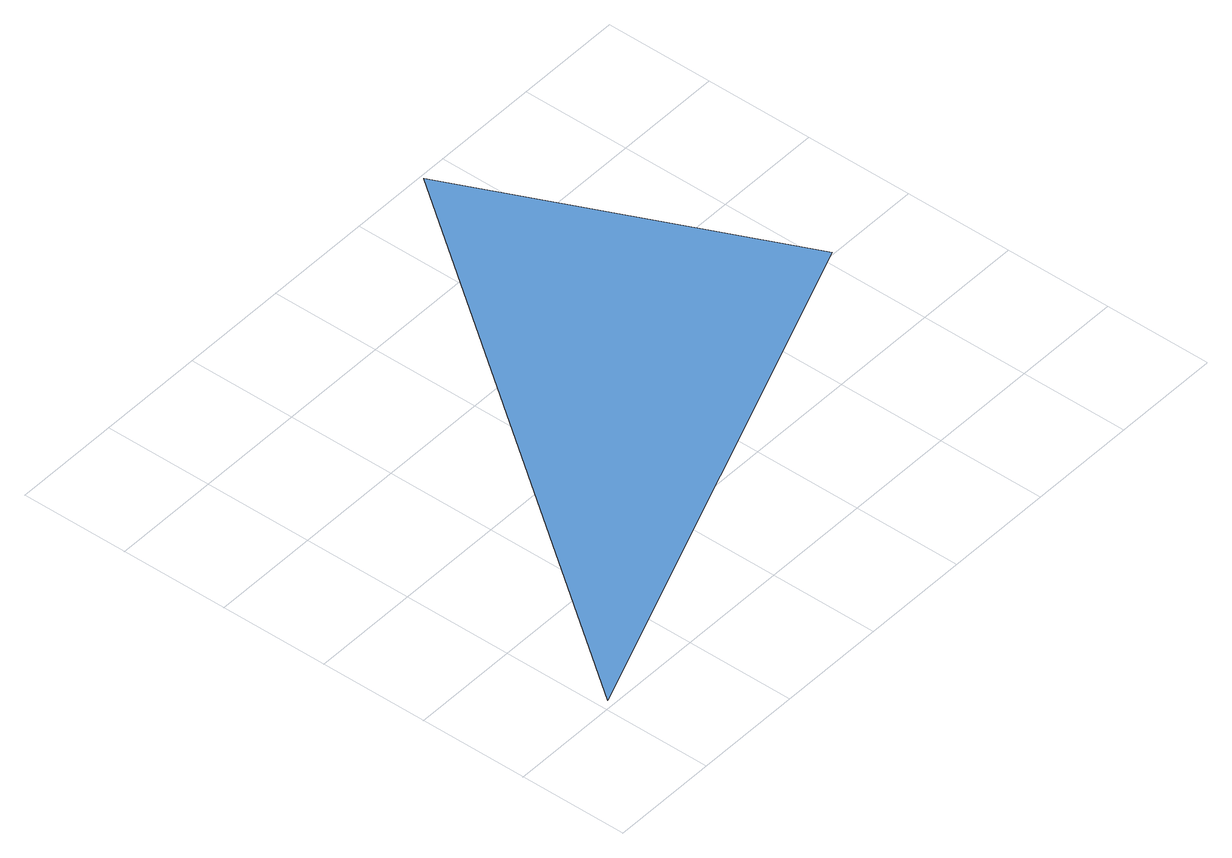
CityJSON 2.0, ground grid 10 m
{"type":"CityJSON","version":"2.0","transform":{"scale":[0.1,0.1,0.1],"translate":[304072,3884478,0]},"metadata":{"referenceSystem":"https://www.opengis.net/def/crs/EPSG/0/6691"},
"CityObjects":{
"waterway1":{"type":"Waterway","attributes":{"name":"大型船泊地","管理者名等":"静岡県","HarborFacility.portFacilityDetailsType":"57","HarborFacility.portName":"沼津港","HarborFacility.geologicalType":"4","HarborFacility.plannedDepth":-5.5,"HarborFacility.innerArea":830},"geometry":[{"type":"MultiSurface","lod":"1","boundaries":[[[0,1,2]]]}]}
},
"vertices":[
[9,6,0],[511,202,0],[374,497,0]
]}
